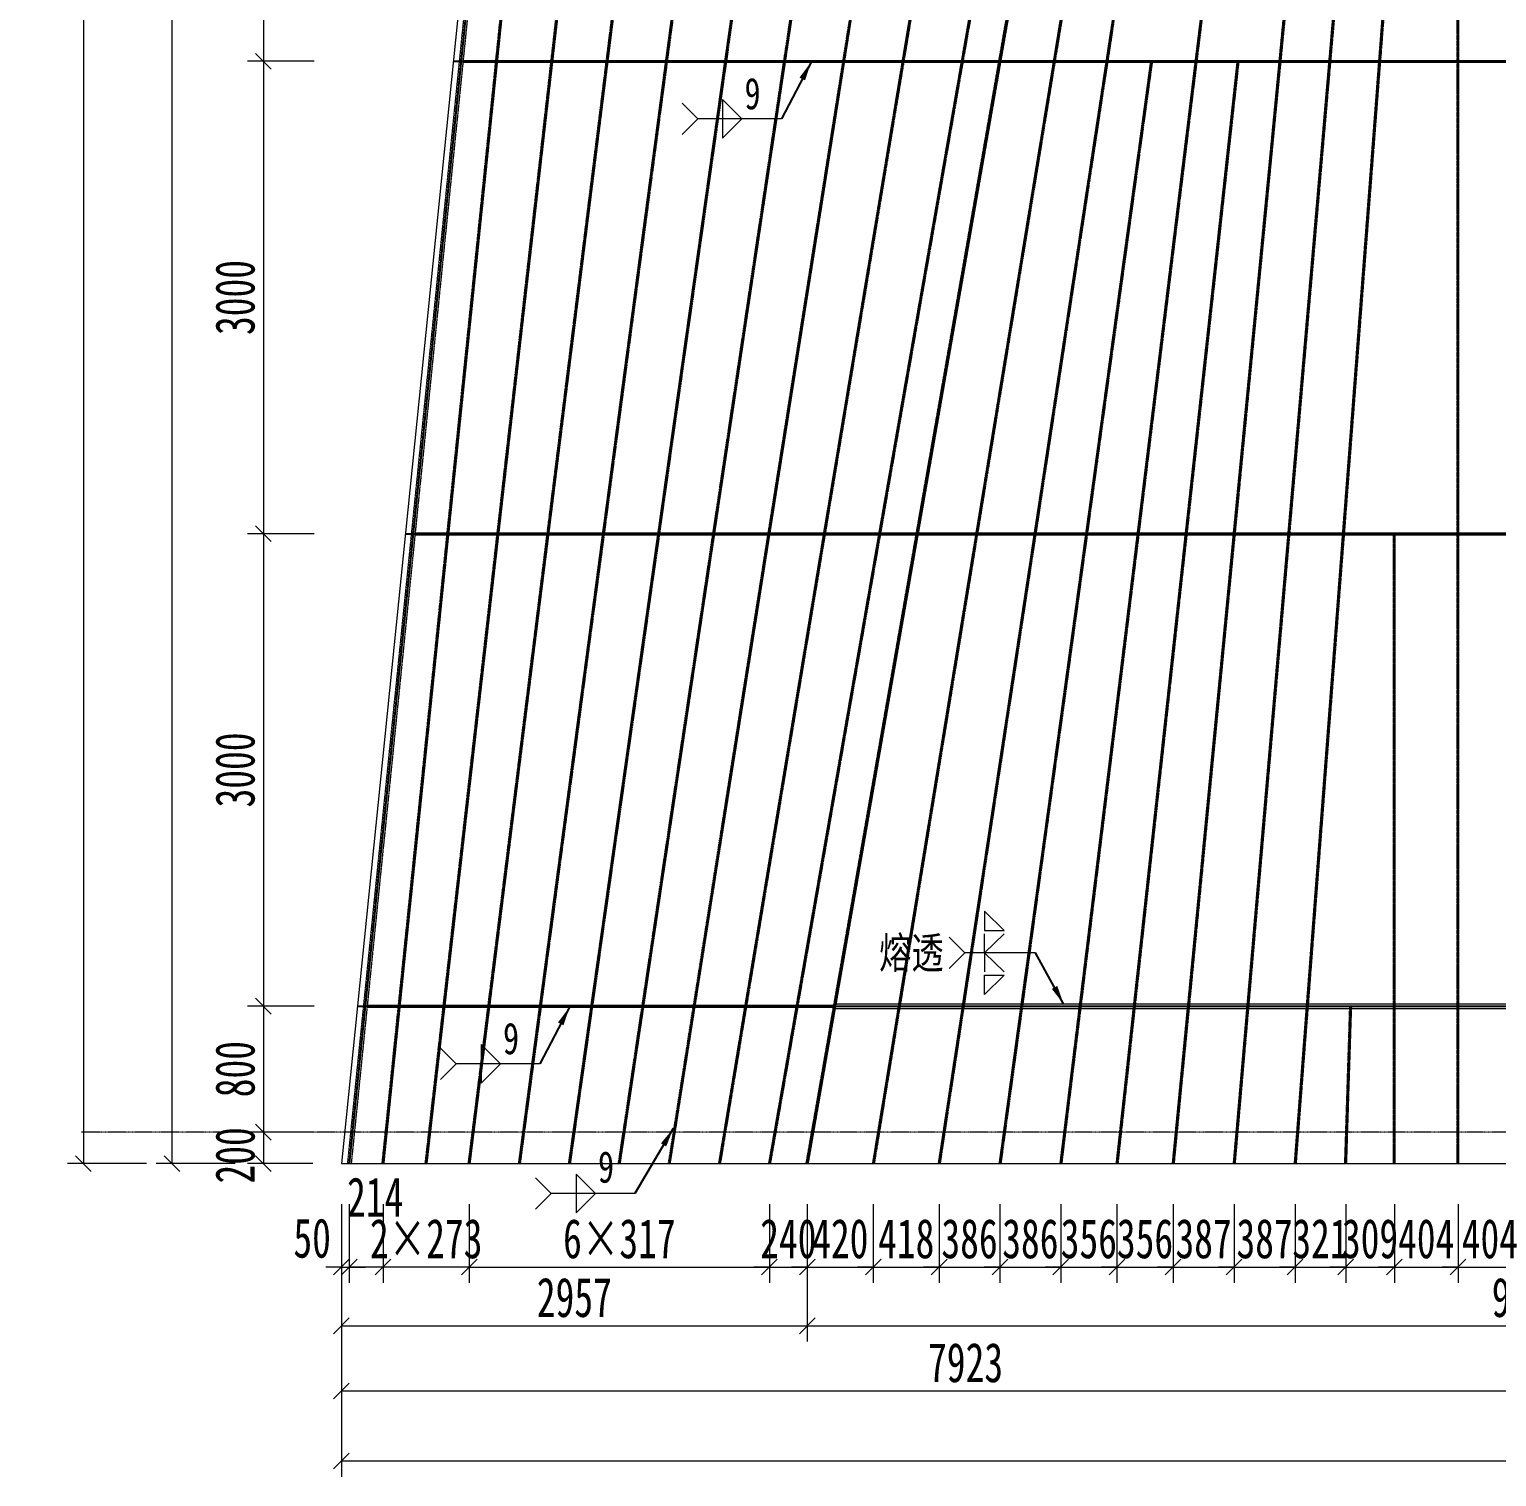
# Model space of a CAD drawing. Header units: millimetres. Extents: x 44597 to 300567, y -113054 to 73044.
# Drawn here: x 183965 to 193279, y -87306 to -78116 of the extents above; entities that cross this region are included whole.
import ezdxf
from ezdxf.enums import TextEntityAlignment as Align

# ---------------------------------------------------------------- set-up
doc = ezdxf.new("R2010")
doc.units = ezdxf.units.MM
doc.linetypes.add('CENTER2', pattern=[28.575, 19.05, -3.175, 3.175, -3.175])
doc.linetypes.add('DASHED', pattern=[0.75, 0.5, -0.25])
doc.layers.get('Defpoints').update_dxf_attribs({"color": 8})
for name, color, linetype, lineweight in [('Dim', 4, 'Continuous', 15), ('中心线', 2, 'CENTER2', 15), ('标注', 4, 'Continuous', 13), ('细实线', 4, 'Continuous', 15), ('虚线', 7, 'DASHED', 13)]:
    doc.layers.add(name, color=color, linetype=linetype, lineweight=lineweight)
doc.layers.add('Text', color=4, linetype='Continuous')
doc.styles.add('111', font='', dxfattribs={"width": 0.7})
doc.styles.add('SMEDI', font='', dxfattribs={"width": 0.75})
doc.styles.get("Standard").update_dxf_attribs({"font": ''})
doc.styles.get('111').set_extended_font_data('仿宋_GB2312')
doc.styles.get('SMEDI').set_extended_font_data('仿宋_GB2312')
doc.styles.get('Standard').set_extended_font_data('仿宋_GB2312')
doc.dimstyles.new('200', dxfattribs={"dimscale": 0, "dimtxt": 2.5, "dimasz": 1, "dimexe": 1, "dimexo": 1, "dimgap": 0.6, "dimtad": 1, "dimdec": 0, "dimdsep": 46, "dimtxsty": '111', "dimblk": 'OBLIQUE', "dimcen": 0, "dimclrd": 4, "dimclre": 4, "dimclrt": 4, "dimadec": 1, "dimazin": 2, "dimtfac": 1, "dimtdec": 0, "dimtix": 1, "dimtmove": 2, "dimatfit": 3, "dimfxl": 4, "dimfxlon": 1, "dimtolj": 1, "dimlwd": -1, "dimlwe": -1, "dimarcsym": 0})
doc.dimstyles.new('MSteel_1.0_1.0', dxfattribs={"dimtxt": 3, "dimasz": 1.2, "dimexe": 1, "dimexo": 1, "dimgap": 1, "dimtad": 3, "dimtoh": 1, "dimdec": 0, "dimzin": 0, "dimdsep": 46, "dimtxsty": 'Standard', "dimblk": 'ARCHTICK', "dimcen": 0.09, "dimclrd": 3, "dimclre": 3, "dimadec": 0, "dimazin": 0, "dimtfac": 1, "dimtdec": 4, "dimtofl": 0, "dimtmove": 0, "dimatfit": 3, "dimfxl": 1, "dimtolj": 1, "dimtzin": 0, "dimarcsym": 0})

# ---------------------------------------------------------------- blocks, each defined once
blk = doc.blocks.new('_Oblique')
at = {"color": 0, "linetype": 'ByBlock', "lineweight": -2}
blk.add_line((-0.5, -0.5), (0.5, 0.5), dxfattribs=at)
blk = doc.blocks.new('*D2668')
at = {"layer": 'Defpoints', "color": 0, "transparency": 16777216}
for p in [(185872.9, -81318.5), (185451, -84318.5), (185872.9, -84318.5)]:
    blk.add_point(p, dxfattribs=at)
at = {"layer": '细实线', "color": 4, "transparency": 16777216}
for p, q in [((185772.9, -81318.5), (185351, -81318.5)), ((185451, -81318.5), (185451, -84318.5)), ((185772.9, -84318.5), (185351, -84318.5))]:
    blk.add_line(p, q, dxfattribs=at)
at = {"layer": '细实线', "color": 4, "transparency": 16777216, "xscale": 99.99999999999999, "yscale": 99.99999999999999, "zscale": 99.99999999999999}
for p, rotation in [((185451, -81318.5), 90), ((185451, -84318.5), 270)]:
    blk.add_blockref('_Oblique', p, dxfattribs=dict(at, rotation=rotation))
at = {"layer": '细实线', "color": 4, "transparency": 16777216, "insert": (185272.1, -82818.5), "char_height": 250, "attachment_point": 5, "rotation": 90, "style": '111'}
blk.add_mtext('\\A1;3000', dxfattribs=at)
blk = doc.blocks.new('*D2669')
at = {"layer": 'Defpoints', "color": 0, "transparency": 16777216}
for p in [(185869.6, -84318.5), (185451, -85118.5), (185867.8, -85118.5)]:
    blk.add_point(p, dxfattribs=at)
at = {"layer": '细实线', "color": 4, "transparency": 16777216}
for p, q in [((185769.6, -84318.5), (185351, -84318.5)), ((185451, -84318.5), (185451, -85118.5)), ((185767.8, -85118.5), (185351, -85118.5))]:
    blk.add_line(p, q, dxfattribs=at)
at = {"layer": '细实线', "color": 4, "transparency": 16777216, "xscale": 99.99999999999999, "yscale": 99.99999999999999, "zscale": 99.99999999999999}
for p, rotation in [((185451, -84318.5), 90), ((185451, -85118.5), 270)]:
    blk.add_blockref('_Oblique', p, dxfattribs=dict(at, rotation=rotation))
at = {"layer": '细实线', "color": 4, "transparency": 16777216, "insert": (185272.1, -84718.5), "char_height": 250, "attachment_point": 5, "rotation": 90, "style": '111'}
blk.add_mtext('\\A1;800', dxfattribs=at)
blk = doc.blocks.new('*D2670')
at = {"layer": 'Defpoints', "color": 0, "transparency": 16777216}
for p in [(187568.7, -65718.5), (184308.4, -85318.5), (185894.4, -85318.5)]:
    blk.add_point(p, dxfattribs=at)
at = {"layer": '细实线', "color": 4, "transparency": 16777216}
for p, q in [((184708.4, -65718.5), (184208.4, -65718.5)), ((184308.4, -65718.5), (184308.4, -85318.5)), ((184708.4, -85318.5), (184208.4, -85318.5))]:
    blk.add_line(p, q, dxfattribs=at)
at = {"layer": '细实线', "color": 4, "transparency": 16777216, "xscale": 99.99999999999999, "yscale": 99.99999999999999, "zscale": 99.99999999999999}
for p, rotation in [((184308.4, -65718.5), 90), ((184308.4, -85318.5), 270)]:
    blk.add_blockref('_Oblique', p, dxfattribs=dict(at, rotation=rotation))
at = {"layer": '细实线', "color": 4, "transparency": 16777216, "insert": (184129.5, -75518.5), "char_height": 250, "attachment_point": 5, "rotation": 90, "style": '111'}
blk.add_mtext('\\A1;19600', dxfattribs=at)
blk = doc.blocks.new('角焊缝1')
at = {"layer": 'Dim'}
blk.add_line((-3101.175, 370.223), (-3106.48, 370.223), dxfattribs=at)
blk.add_lwpolyline([(-3107.48, 369.223), (-3106.48, 370.223), (-3107.48, 371.223)], dxfattribs=at)
blk.add_lwpolyline([(-3104.907, 371.455), (-3104.907, 368.992), (-3103.675, 370.223)], close=True, dxfattribs=at)
blk = doc.blocks.new('_ArchTick')
at = {"color": 0, "linetype": 'ByBlock', "const_width": 0.15}
blk.add_lwpolyline([(-0.5, -0.5), (0.5, 0.5)], dxfattribs=at)
blk = doc.blocks.new('*D2680')
at = {"layer": 'Defpoints', "color": 0, "transparency": 16777216}
for p in [(185864.9, -85118.5), (185451, -85318.5), (185864.9, -85318.5)]:
    blk.add_point(p, dxfattribs=at)
at = {"layer": '细实线', "color": 4, "transparency": 16777216}
for p, q in [((185764.9, -85118.5), (185351, -85118.5)), ((185451, -85118.5), (185451, -85318.5)), ((185764.9, -85318.5), (185351, -85318.5))]:
    blk.add_line(p, q, dxfattribs=at)
at = {"layer": '细实线', "color": 4, "transparency": 16777216, "xscale": 99.99999999999999, "yscale": 99.99999999999999, "zscale": 99.99999999999999}
for p, rotation in [((185451, -85118.5), 90), ((185451, -85318.5), 270)]:
    blk.add_blockref('_Oblique', p, dxfattribs=dict(at, rotation=rotation))
at = {"layer": '细实线', "color": 4, "transparency": 16777216, "insert": (185272.1, -85266), "char_height": 250, "attachment_point": 5, "rotation": 90, "style": '111'}
blk.add_mtext('\\A1;200', dxfattribs=at)
blk = doc.blocks.new('*D2682')
at = {"layer": 'Defpoints', "color": 0, "transparency": 16777216}
for p in [(185946.3, -85266.3), (188902.9, -85266.3), (188902.9, -86348.2)]:
    blk.add_point(p, dxfattribs=at)
at = {"layer": '细实线', "color": 4, "transparency": 16777216}
for p, q in [((185946.3, -85948.2), (185946.3, -86448.2)), ((188902.9, -85948.2), (188902.9, -86448.2)), ((185946.3, -86348.2), (188902.9, -86348.2))]:
    blk.add_line(p, q, dxfattribs=at)
at = {"layer": '细实线', "color": 4, "transparency": 16777216, "xscale": 99.99999999999999, "yscale": 99.99999999999999, "zscale": 99.99999999999999, "rotation": 180}
blk.add_blockref('_Oblique', (185946.3, -86348.2), dxfattribs=at)
at = {"layer": '细实线', "color": 4, "transparency": 16777216, "xscale": 99.99999999999999, "yscale": 99.99999999999999, "zscale": 99.99999999999999}
blk.add_blockref('_Oblique', (188902.9, -86348.2), dxfattribs=at)
at = {"layer": '细实线', "color": 4, "transparency": 16777216, "insert": (187424.6, -86169.2), "char_height": 250, "attachment_point": 5, "style": '111'}
blk.add_mtext('\\A1;2957', dxfattribs=at)
blk = doc.blocks.new('*D2687')
at = {"layer": 'Defpoints', "color": 0, "transparency": 16777216}
for p in [(185946.3, -85266.3), (185996.3, -85266.3), (185996.3, -85975)]:
    blk.add_point(p, dxfattribs=at)
at = {"layer": '细实线', "color": 4, "transparency": 16777216}
for p, q in [((185946.3, -85575), (185946.3, -86075)), ((185996.3, -85575), (185996.3, -86075)), ((185946.3, -85975), (185846.3, -85975)), ((185946.3, -85975), (185996.3, -85975)), ((185996.3, -85975), (186096.3, -85975))]:
    blk.add_line(p, q, dxfattribs=at)
at = {"layer": '细实线', "color": 4, "transparency": 16777216, "xscale": 99.99999999999999, "yscale": 99.99999999999999, "zscale": 99.99999999999999}
blk.add_blockref('_Oblique', (185946.3, -85975), dxfattribs=at)
at = {"layer": '细实线', "color": 4, "transparency": 16777216, "xscale": 99.99999999999999, "yscale": 99.99999999999999, "zscale": 99.99999999999999, "rotation": 180}
blk.add_blockref('_Oblique', (185996.3, -85975), dxfattribs=at)
at = {"layer": '细实线', "color": 4, "transparency": 16777216, "insert": (185760.5, -85792.6), "char_height": 250, "attachment_point": 5, "style": '111'}
blk.add_mtext('\\A1;50', dxfattribs=at)
blk = doc.blocks.new('*D2690')
at = {"layer": 'Defpoints', "color": 0, "transparency": 16777216}
for p in [(193869.2, -85530.1), (185946.3, -86273.8), (193869.2, -86762)]:
    blk.add_point(p, dxfattribs=at)
at = {"layer": '细实线', "color": 4, "transparency": 16777216}
for p, q in [((185946.3, -86373.8), (185946.3, -86862)), ((193869.2, -86362), (193869.2, -86862)), ((185946.3, -86762), (193869.2, -86762))]:
    blk.add_line(p, q, dxfattribs=at)
at = {"layer": '细实线', "color": 4, "transparency": 16777216, "xscale": 99.99999999999999, "yscale": 99.99999999999999, "zscale": 99.99999999999999, "rotation": 180}
blk.add_blockref('_Oblique', (185946.3, -86762), dxfattribs=at)
at = {"layer": '细实线', "color": 4, "transparency": 16777216, "xscale": 99.99999999999999, "yscale": 99.99999999999999, "zscale": 99.99999999999999}
blk.add_blockref('_Oblique', (193869.2, -86762), dxfattribs=at)
at = {"layer": '细实线', "color": 4, "transparency": 16777216, "insert": (189907.8, -86583.1), "char_height": 250, "attachment_point": 5, "style": '111'}
blk.add_mtext('\\A1;7923', dxfattribs=at)
blk = doc.blocks.new('*D2691')
at = {"layer": 'Defpoints', "color": 0, "transparency": 16777216}
for p in [(188902.9, -85266.3), (198069.2, -85264.4), (198069.2, -86348.2)]:
    blk.add_point(p, dxfattribs=at)
at = {"layer": '细实线', "color": 4, "transparency": 16777216}
for p, q in [((188902.9, -85948.2), (188902.9, -86448.2)), ((198069.2, -85948.2), (198069.2, -86448.2)), ((188902.9, -86348.2), (198069.2, -86348.2))]:
    blk.add_line(p, q, dxfattribs=at)
at = {"layer": '细实线', "color": 4, "transparency": 16777216, "xscale": 99.99999999999999, "yscale": 99.99999999999999, "zscale": 99.99999999999999, "rotation": 180}
blk.add_blockref('_Oblique', (188902.9, -86348.2), dxfattribs=at)
at = {"layer": '细实线', "color": 4, "transparency": 16777216, "xscale": 99.99999999999999, "yscale": 99.99999999999999, "zscale": 99.99999999999999}
blk.add_blockref('_Oblique', (198069.2, -86348.2), dxfattribs=at)
at = {"layer": '细实线', "color": 4, "transparency": 16777216, "insert": (193486, -86169.2), "char_height": 250, "attachment_point": 5, "style": '111'}
blk.add_mtext('\\A1;9166', dxfattribs=at)
blk = doc.blocks.new('*D2692')
at = {"layer": 'Defpoints', "color": 0, "transparency": 16777216}
for p in [(185946.3, -86517.2), (207569.2, -86634.4), (207569.2, -87206.2)]:
    blk.add_point(p, dxfattribs=at)
at = {"layer": '细实线', "color": 4, "transparency": 16777216}
for p, q in [((185946.3, -86806.2), (185946.3, -87306.2)), ((207569.2, -86806.2), (207569.2, -87306.2)), ((185946.3, -87206.2), (207569.2, -87206.2))]:
    blk.add_line(p, q, dxfattribs=at)
at = {"layer": '细实线', "color": 4, "transparency": 16777216, "xscale": 99.99999999999999, "yscale": 99.99999999999999, "zscale": 99.99999999999999, "rotation": 180}
blk.add_blockref('_Oblique', (185946.3, -87206.2), dxfattribs=at)
at = {"layer": '细实线', "color": 4, "transparency": 16777216, "xscale": 99.99999999999999, "yscale": 99.99999999999999, "zscale": 99.99999999999999}
blk.add_blockref('_Oblique', (207569.2, -87206.2), dxfattribs=at)
at = {"layer": '细实线', "color": 4, "transparency": 16777216, "insert": (196757.8, -87002.2), "char_height": 250, "attachment_point": 5, "style": '111'}
blk.add_mtext('\\A1;43398/2', dxfattribs=at)
blk = doc.blocks.new('*D2693')
at = {"layer": 'Defpoints', "color": 0, "transparency": 16777216}
for p in [(186210.7, -85266.3), (186757.6, -85246), (186210.7, -85975)]:
    blk.add_point(p, dxfattribs=at)
at = {"layer": '细实线', "color": 4, "transparency": 16777216}
for p, q in [((186210.7, -85575), (186210.7, -86075)), ((186757.6, -85575), (186757.6, -86075)), ((186210.7, -85975), (186110.7, -85975)), ((186757.6, -85975), (186210.7, -85975)), ((186757.6, -85975), (186857.6, -85975))]:
    blk.add_line(p, q, dxfattribs=at)
at = {"layer": '细实线', "color": 4, "transparency": 16777216, "xscale": 99.99999999999999, "yscale": 99.99999999999999, "zscale": 99.99999999999999}
blk.add_blockref('_Oblique', (186210.7, -85975), dxfattribs=at)
at = {"layer": '细实线', "color": 4, "transparency": 16777216, "xscale": 99.99999999999999, "yscale": 99.99999999999999, "zscale": 99.99999999999999, "rotation": 180}
blk.add_blockref('_Oblique', (186757.6, -85975), dxfattribs=at)
at = {"layer": '细实线', "color": 4, "transparency": 16777216, "insert": (186484.2, -85796.1), "char_height": 250, "attachment_point": 5, "style": '111'}
blk.add_mtext('\\A1;2×273', dxfattribs=at)
blk = doc.blocks.new('*D2695')
at = {"layer": 'Defpoints', "color": 0, "transparency": 16777216}
for p in [(186757.6, -85266.3), (188663, -85292.9), (188663, -85975)]:
    blk.add_point(p, dxfattribs=at)
at = {"layer": '细实线', "color": 4, "transparency": 16777216}
for p, q in [((186757.6, -85575), (186757.6, -86075)), ((188663, -85575), (188663, -86075)), ((186757.6, -85975), (188663, -85975))]:
    blk.add_line(p, q, dxfattribs=at)
at = {"layer": '细实线', "color": 4, "transparency": 16777216, "xscale": 99.99999999999999, "yscale": 99.99999999999999, "zscale": 99.99999999999999, "rotation": 180}
blk.add_blockref('_Oblique', (186757.6, -85975), dxfattribs=at)
at = {"layer": '细实线', "color": 4, "transparency": 16777216, "xscale": 99.99999999999999, "yscale": 99.99999999999999, "zscale": 99.99999999999999}
blk.add_blockref('_Oblique', (188663, -85975), dxfattribs=at)
at = {"layer": '细实线', "color": 4, "transparency": 16777216, "insert": (187710.3, -85796.1), "char_height": 250, "attachment_point": 5, "style": '111'}
blk.add_mtext('\\A1;6×317', dxfattribs=at)
blk = doc.blocks.new('*D2696')
at = {"layer": 'Defpoints', "color": 0, "transparency": 16777216}
for p in [(192321, -85266.3), (192629.6, -85254.5), (192629.6, -85975)]:
    blk.add_point(p, dxfattribs=at)
at = {"layer": '细实线', "color": 4, "transparency": 16777216}
for p, q in [((192321, -85575), (192321, -86075)), ((192629.6, -85575), (192629.6, -86075)), ((192321, -85975), (192221, -85975)), ((192321, -85975), (192629.6, -85975)), ((192629.6, -85975), (192729.6, -85975))]:
    blk.add_line(p, q, dxfattribs=at)
at = {"layer": '细实线', "color": 4, "transparency": 16777216, "xscale": 99.99999999999999, "yscale": 99.99999999999999, "zscale": 99.99999999999999}
blk.add_blockref('_Oblique', (192321, -85975), dxfattribs=at)
at = {"layer": '细实线', "color": 4, "transparency": 16777216, "xscale": 99.99999999999999, "yscale": 99.99999999999999, "zscale": 99.99999999999999, "rotation": 180}
blk.add_blockref('_Oblique', (192629.6, -85975), dxfattribs=at)
at = {"layer": '细实线', "color": 4, "transparency": 16777216, "insert": (192475.3, -85796.1), "char_height": 250, "attachment_point": 5, "style": '111'}
blk.add_mtext('\\A1;309', dxfattribs=at)
blk = doc.blocks.new('*D2697')
at = {"layer": 'Defpoints', "color": 0, "transparency": 16777216}
for p in [(188663, -85266.3), (188902.9, -85266.3), (188902.9, -85975)]:
    blk.add_point(p, dxfattribs=at)
at = {"layer": '细实线', "color": 4, "transparency": 16777216}
for p, q in [((188663, -85575), (188663, -86075)), ((188902.9, -85575), (188902.9, -86075)), ((188663, -85975), (188563, -85975)), ((188663, -85975), (188902.9, -85975)), ((188902.9, -85975), (189002.9, -85975))]:
    blk.add_line(p, q, dxfattribs=at)
at = {"layer": '细实线', "color": 4, "transparency": 16777216, "xscale": 99.99999999999999, "yscale": 99.99999999999999, "zscale": 99.99999999999999}
blk.add_blockref('_Oblique', (188663, -85975), dxfattribs=at)
at = {"layer": '细实线', "color": 4, "transparency": 16777216, "xscale": 99.99999999999999, "yscale": 99.99999999999999, "zscale": 99.99999999999999, "rotation": 180}
blk.add_blockref('_Oblique', (188902.9, -85975), dxfattribs=at)
at = {"layer": '细实线', "color": 4, "transparency": 16777216, "insert": (188782.9, -85796.1), "char_height": 250, "attachment_point": 5, "style": '111'}
blk.add_mtext('\\A1;240', dxfattribs=at)
blk = doc.blocks.new('*D2704')
at = {"layer": 'Defpoints', "color": 0, "transparency": 16777216}
for p in [(193033.7, -85256.2), (193437.8, -85244.3), (193437.8, -85975)]:
    blk.add_point(p, dxfattribs=at)
at = {"layer": '细实线', "color": 4, "transparency": 16777216}
for p, q in [((193033.7, -85575), (193033.7, -86075)), ((193437.8, -85575), (193437.8, -86075)), ((193033.7, -85975), (192933.7, -85975)), ((193033.7, -85975), (193437.8, -85975)), ((193437.8, -85975), (193537.8, -85975))]:
    blk.add_line(p, q, dxfattribs=at)
at = {"layer": '细实线', "color": 4, "transparency": 16777216, "xscale": 99.99999999999999, "yscale": 99.99999999999999, "zscale": 99.99999999999999}
blk.add_blockref('_Oblique', (193033.7, -85975), dxfattribs=at)
at = {"layer": '细实线', "color": 4, "transparency": 16777216, "xscale": 99.99999999999999, "yscale": 99.99999999999999, "zscale": 99.99999999999999, "rotation": 180}
blk.add_blockref('_Oblique', (193437.8, -85975), dxfattribs=at)
at = {"layer": '细实线', "color": 4, "transparency": 16777216, "insert": (193235.7, -85796.1), "char_height": 250, "attachment_point": 5, "style": '111'}
blk.add_mtext('\\A1;404', dxfattribs=at)
blk = doc.blocks.new('*D2705')
at = {"layer": 'Defpoints', "color": 0, "transparency": 16777216}
for p in [(192629.6, -85254.5), (193033.7, -85256.2), (193033.7, -85975)]:
    blk.add_point(p, dxfattribs=at)
at = {"layer": '细实线', "color": 4, "transparency": 16777216}
for p, q in [((192629.6, -85575), (192629.6, -86075)), ((193033.7, -85575), (193033.7, -86075)), ((192629.6, -85975), (192529.6, -85975)), ((192629.6, -85975), (193033.7, -85975)), ((193033.7, -85975), (193133.7, -85975))]:
    blk.add_line(p, q, dxfattribs=at)
at = {"layer": '细实线', "color": 4, "transparency": 16777216, "xscale": 99.99999999999999, "yscale": 99.99999999999999, "zscale": 99.99999999999999}
blk.add_blockref('_Oblique', (192629.6, -85975), dxfattribs=at)
at = {"layer": '细实线', "color": 4, "transparency": 16777216, "xscale": 99.99999999999999, "yscale": 99.99999999999999, "zscale": 99.99999999999999, "rotation": 180}
blk.add_blockref('_Oblique', (193033.7, -85975), dxfattribs=at)
at = {"layer": '细实线', "color": 4, "transparency": 16777216, "insert": (192831.6, -85796.1), "char_height": 250, "attachment_point": 5, "style": '111'}
blk.add_mtext('\\A1;404', dxfattribs=at)
blk = doc.blocks.new('*D2706')
at = {"layer": 'Defpoints', "color": 0, "transparency": 16777216}
for p in [(191612.3, -85266.3), (191999.5, -85266.3), (191999.5, -85975)]:
    blk.add_point(p, dxfattribs=at)
at = {"layer": '细实线', "color": 4, "transparency": 16777216}
for p, q in [((191612.3, -85575), (191612.3, -86075)), ((191999.5, -85575), (191999.5, -86075)), ((191612.3, -85975), (191512.3, -85975)), ((191612.3, -85975), (191999.5, -85975)), ((191999.5, -85975), (192099.5, -85975))]:
    blk.add_line(p, q, dxfattribs=at)
at = {"layer": '细实线', "color": 4, "transparency": 16777216, "xscale": 99.99999999999999, "yscale": 99.99999999999999, "zscale": 99.99999999999999}
blk.add_blockref('_Oblique', (191612.3, -85975), dxfattribs=at)
at = {"layer": '细实线', "color": 4, "transparency": 16777216, "xscale": 99.99999999999999, "yscale": 99.99999999999999, "zscale": 99.99999999999999, "rotation": 180}
blk.add_blockref('_Oblique', (191999.5, -85975), dxfattribs=at)
at = {"layer": '细实线', "color": 4, "transparency": 16777216, "insert": (191805.9, -85796.1), "char_height": 250, "attachment_point": 5, "style": '111'}
blk.add_mtext('\\A1;387', dxfattribs=at)
blk = doc.blocks.new('*D2707')
at = {"layer": 'Defpoints', "color": 0, "transparency": 16777216}
for p in [(191225.1, -85266.3), (191612.3, -85266.3), (191612.3, -85975)]:
    blk.add_point(p, dxfattribs=at)
at = {"layer": '细实线', "color": 4, "transparency": 16777216}
for p, q in [((191225.1, -85575), (191225.1, -86075)), ((191612.3, -85575), (191612.3, -86075)), ((191225.1, -85975), (191125.1, -85975)), ((191225.1, -85975), (191612.3, -85975)), ((191612.3, -85975), (191712.3, -85975))]:
    blk.add_line(p, q, dxfattribs=at)
at = {"layer": '细实线', "color": 4, "transparency": 16777216, "xscale": 99.99999999999999, "yscale": 99.99999999999999, "zscale": 99.99999999999999}
blk.add_blockref('_Oblique', (191225.1, -85975), dxfattribs=at)
at = {"layer": '细实线', "color": 4, "transparency": 16777216, "xscale": 99.99999999999999, "yscale": 99.99999999999999, "zscale": 99.99999999999999, "rotation": 180}
blk.add_blockref('_Oblique', (191612.3, -85975), dxfattribs=at)
at = {"layer": '细实线', "color": 4, "transparency": 16777216, "insert": (191418.7, -85796.1), "char_height": 250, "attachment_point": 5, "style": '111'}
blk.add_mtext('\\A1;387', dxfattribs=at)
blk = doc.blocks.new('*D2708')
at = {"layer": 'Defpoints', "color": 0, "transparency": 16777216}
for p in [(190868.6, -85266.3), (191225.1, -85266.3), (191225.1, -85975)]:
    blk.add_point(p, dxfattribs=at)
at = {"layer": '细实线', "color": 4, "transparency": 16777216}
for p, q in [((190868.6, -85575), (190868.6, -86075)), ((191225.1, -85575), (191225.1, -86075)), ((190868.6, -85975), (190768.6, -85975)), ((190868.6, -85975), (191225.1, -85975)), ((191225.1, -85975), (191325.1, -85975))]:
    blk.add_line(p, q, dxfattribs=at)
at = {"layer": '细实线', "color": 4, "transparency": 16777216, "xscale": 99.99999999999999, "yscale": 99.99999999999999, "zscale": 99.99999999999999}
blk.add_blockref('_Oblique', (190868.6, -85975), dxfattribs=at)
at = {"layer": '细实线', "color": 4, "transparency": 16777216, "xscale": 99.99999999999999, "yscale": 99.99999999999999, "zscale": 99.99999999999999, "rotation": 180}
blk.add_blockref('_Oblique', (191225.1, -85975), dxfattribs=at)
at = {"layer": '细实线', "color": 4, "transparency": 16777216, "insert": (191046.8, -85796.1), "char_height": 250, "attachment_point": 5, "style": '111'}
blk.add_mtext('\\A1;356', dxfattribs=at)
blk = doc.blocks.new('*D2709')
at = {"layer": 'Defpoints', "color": 0, "transparency": 16777216}
for p in [(190512.1, -85266.3), (190868.6, -85266.3), (190868.6, -85975)]:
    blk.add_point(p, dxfattribs=at)
at = {"layer": '细实线', "color": 4, "transparency": 16777216}
for p, q in [((190512.1, -85575), (190512.1, -86075)), ((190868.6, -85575), (190868.6, -86075)), ((190512.1, -85975), (190412.1, -85975)), ((190512.1, -85975), (190868.6, -85975)), ((190868.6, -85975), (190968.6, -85975))]:
    blk.add_line(p, q, dxfattribs=at)
at = {"layer": '细实线', "color": 4, "transparency": 16777216, "xscale": 99.99999999999999, "yscale": 99.99999999999999, "zscale": 99.99999999999999}
blk.add_blockref('_Oblique', (190512.1, -85975), dxfattribs=at)
at = {"layer": '细实线', "color": 4, "transparency": 16777216, "xscale": 99.99999999999999, "yscale": 99.99999999999999, "zscale": 99.99999999999999, "rotation": 180}
blk.add_blockref('_Oblique', (190868.6, -85975), dxfattribs=at)
at = {"layer": '细实线', "color": 4, "transparency": 16777216, "insert": (190690.3, -85796.1), "char_height": 250, "attachment_point": 5, "style": '111'}
blk.add_mtext('\\A1;356', dxfattribs=at)
blk = doc.blocks.new('*D2710')
at = {"layer": 'Defpoints', "color": 0, "transparency": 16777216}
for p in [(190126.1, -85266.3), (190512.1, -85266.3), (190512.1, -85975)]:
    blk.add_point(p, dxfattribs=at)
at = {"layer": '细实线', "color": 4, "transparency": 16777216}
for p, q in [((190126.1, -85575), (190126.1, -86075)), ((190512.1, -85575), (190512.1, -86075)), ((190126.1, -85975), (190026.1, -85975)), ((190126.1, -85975), (190512.1, -85975)), ((190512.1, -85975), (190612.1, -85975))]:
    blk.add_line(p, q, dxfattribs=at)
at = {"layer": '细实线', "color": 4, "transparency": 16777216, "xscale": 99.99999999999999, "yscale": 99.99999999999999, "zscale": 99.99999999999999}
blk.add_blockref('_Oblique', (190126.1, -85975), dxfattribs=at)
at = {"layer": '细实线', "color": 4, "transparency": 16777216, "xscale": 99.99999999999999, "yscale": 99.99999999999999, "zscale": 99.99999999999999, "rotation": 180}
blk.add_blockref('_Oblique', (190512.1, -85975), dxfattribs=at)
at = {"layer": '细实线', "color": 4, "transparency": 16777216, "insert": (190319.1, -85796.1), "char_height": 250, "attachment_point": 5, "style": '111'}
blk.add_mtext('\\A1;386', dxfattribs=at)
blk = doc.blocks.new('*D2711')
at = {"layer": 'Defpoints', "color": 0, "transparency": 16777216}
for p in [(189740.1, -85266.3), (190126.1, -85266.3), (190126.1, -85975)]:
    blk.add_point(p, dxfattribs=at)
at = {"layer": '细实线', "color": 4, "transparency": 16777216}
for p, q in [((189740.1, -85575), (189740.1, -86075)), ((190126.1, -85575), (190126.1, -86075)), ((189740.1, -85975), (189640.1, -85975)), ((189740.1, -85975), (190126.1, -85975)), ((190126.1, -85975), (190226.1, -85975))]:
    blk.add_line(p, q, dxfattribs=at)
at = {"layer": '细实线', "color": 4, "transparency": 16777216, "xscale": 99.99999999999999, "yscale": 99.99999999999999, "zscale": 99.99999999999999}
blk.add_blockref('_Oblique', (189740.1, -85975), dxfattribs=at)
at = {"layer": '细实线', "color": 4, "transparency": 16777216, "xscale": 99.99999999999999, "yscale": 99.99999999999999, "zscale": 99.99999999999999, "rotation": 180}
blk.add_blockref('_Oblique', (190126.1, -85975), dxfattribs=at)
at = {"layer": '细实线', "color": 4, "transparency": 16777216, "insert": (189933.1, -85796.1), "char_height": 250, "attachment_point": 5, "style": '111'}
blk.add_mtext('\\A1;386', dxfattribs=at)
blk = doc.blocks.new('*D2712')
at = {"layer": 'Defpoints', "color": 0, "transparency": 16777216}
for p in [(189322.4, -85266.3), (189740.1, -85266.3), (189740.1, -85975)]:
    blk.add_point(p, dxfattribs=at)
at = {"layer": '细实线', "color": 4, "transparency": 16777216}
for p, q in [((189322.4, -85575), (189322.4, -86075)), ((189740.1, -85575), (189740.1, -86075)), ((189322.4, -85975), (189222.4, -85975)), ((189322.4, -85975), (189740.1, -85975)), ((189740.1, -85975), (189840.1, -85975))]:
    blk.add_line(p, q, dxfattribs=at)
at = {"layer": '细实线', "color": 4, "transparency": 16777216, "xscale": 99.99999999999999, "yscale": 99.99999999999999, "zscale": 99.99999999999999}
blk.add_blockref('_Oblique', (189322.4, -85975), dxfattribs=at)
at = {"layer": '细实线', "color": 4, "transparency": 16777216, "xscale": 99.99999999999999, "yscale": 99.99999999999999, "zscale": 99.99999999999999, "rotation": 180}
blk.add_blockref('_Oblique', (189740.1, -85975), dxfattribs=at)
at = {"layer": '细实线', "color": 4, "transparency": 16777216, "insert": (189531.3, -85796.1), "char_height": 250, "attachment_point": 5, "style": '111'}
blk.add_mtext('\\A1;418', dxfattribs=at)
blk = doc.blocks.new('*D2713')
at = {"layer": 'Defpoints', "color": 0, "transparency": 16777216}
for p in [(188902.9, -85266.3), (189322.4, -85266.3), (189322.4, -85975)]:
    blk.add_point(p, dxfattribs=at)
at = {"layer": '细实线', "color": 4, "transparency": 16777216}
for p, q in [((188902.9, -85575), (188902.9, -86075)), ((189322.4, -85575), (189322.4, -86075)), ((188902.9, -85975), (188802.9, -85975)), ((188902.9, -85975), (189322.4, -85975)), ((189322.4, -85975), (189422.4, -85975))]:
    blk.add_line(p, q, dxfattribs=at)
at = {"layer": '细实线', "color": 4, "transparency": 16777216, "xscale": 99.99999999999999, "yscale": 99.99999999999999, "zscale": 99.99999999999999}
blk.add_blockref('_Oblique', (188902.9, -85975), dxfattribs=at)
at = {"layer": '细实线', "color": 4, "transparency": 16777216, "xscale": 99.99999999999999, "yscale": 99.99999999999999, "zscale": 99.99999999999999, "rotation": 180}
blk.add_blockref('_Oblique', (189322.4, -85975), dxfattribs=at)
at = {"layer": '细实线', "color": 4, "transparency": 16777216, "insert": (189112.7, -85796.1), "char_height": 250, "attachment_point": 5, "style": '111'}
blk.add_mtext('\\A1;420', dxfattribs=at)
blk = doc.blocks.new('*D2714')
at = {"layer": 'Defpoints', "color": 0, "transparency": 16777216}
for p in [(185872.9, -78318.5), (185451, -81318.5), (185872.9, -81318.5)]:
    blk.add_point(p, dxfattribs=at)
at = {"layer": '细实线', "color": 4, "transparency": 16777216}
for p, q in [((185772.9, -78318.5), (185351, -78318.5)), ((185451, -78318.5), (185451, -81318.5)), ((185772.9, -81318.5), (185351, -81318.5))]:
    blk.add_line(p, q, dxfattribs=at)
at = {"layer": '细实线', "color": 4, "transparency": 16777216, "xscale": 99.99999999999999, "yscale": 99.99999999999999, "zscale": 99.99999999999999}
for p, rotation in [((185451, -78318.5), 90), ((185451, -81318.5), 270)]:
    blk.add_blockref('_Oblique', p, dxfattribs=dict(at, rotation=rotation))
at = {"layer": '细实线', "color": 4, "transparency": 16777216, "insert": (185272.1, -79818.5), "char_height": 250, "attachment_point": 5, "rotation": 90, "style": '111'}
blk.add_mtext('\\A1;3000', dxfattribs=at)
blk = doc.blocks.new('*D2715')
at = {"layer": 'Defpoints', "color": 0, "transparency": 16777216}
for p in [(185872.9, -75318.5), (185451, -78318.5), (185872.9, -78318.5)]:
    blk.add_point(p, dxfattribs=at)
at = {"layer": '细实线', "color": 4, "transparency": 16777216}
for p, q in [((185772.9, -75318.5), (185351, -75318.5)), ((185451, -75318.5), (185451, -78318.5)), ((185772.9, -78318.5), (185351, -78318.5))]:
    blk.add_line(p, q, dxfattribs=at)
at = {"layer": '细实线', "color": 4, "transparency": 16777216, "xscale": 99.99999999999999, "yscale": 99.99999999999999, "zscale": 99.99999999999999}
for p, rotation in [((185451, -75318.5), 90), ((185451, -78318.5), 270)]:
    blk.add_blockref('_Oblique', p, dxfattribs=dict(at, rotation=rotation))
at = {"layer": '细实线', "color": 4, "transparency": 16777216, "insert": (185272.1, -76818.5), "char_height": 250, "attachment_point": 5, "rotation": 90, "style": '111'}
blk.add_mtext('\\A1;3000', dxfattribs=at)
blk = doc.blocks.new('全融透2')
at = {"layer": 'Dim'}
blk.add_line((0, 0), (-4.479, 0), dxfattribs=at)
for points in [[(-3.227, 2.645), (-3.227, 1.414), (-1.995, 1.414)], [(-3.227, -2.645), (-3.227, -1.414), (-1.995, -1.414)]]:
    blk.add_lwpolyline(points, close=True, dxfattribs=at)
for points in [[(-5.479, 1), (-4.479, 0), (-5.479, -1)], [(-1.995, 1.206), (-3.227, 0), (-3.227, 1.206)], [(-1.995, -1.206), (-3.227, 0), (-3.227, -1.206)]]:
    blk.add_lwpolyline(points, dxfattribs=at)
at = {"layer": 'Text', "style": 'SMEDI', "width": 0.75}
blk.add_text('熔透', height=2, dxfattribs=at).set_placement((-9.923, 0), align=Align.MIDDLE_LEFT)
blk = doc.blocks.new('*D2725')
at = {"layer": 'Defpoints', "color": 0, "transparency": 16777216}
for p in [(184871.1, -69318.5), (187568.7, -69318.5), (185954.4, -85318.5)]:
    blk.add_point(p, dxfattribs=at)
at = {"layer": '细实线', "color": 4, "transparency": 16777216}
for p, q in [((185271.1, -69318.5), (184771.1, -69318.5)), ((184871.1, -85318.5), (184871.1, -69318.5)), ((185271.1, -85318.5), (184771.1, -85318.5))]:
    blk.add_line(p, q, dxfattribs=at)
at = {"layer": '细实线', "color": 4, "transparency": 16777216, "xscale": 99.99999999999999, "yscale": 99.99999999999999, "zscale": 99.99999999999999}
for p, rotation in [((184871.1, -69318.5), 90), ((184871.1, -85318.5), 270)]:
    blk.add_blockref('_Oblique', p, dxfattribs=dict(at, rotation=rotation))
at = {"layer": '细实线', "color": 4, "transparency": 16777216, "insert": (184692.2, -77318.5), "char_height": 250, "attachment_point": 5, "rotation": 90, "style": '111'}
blk.add_mtext('\\A1;16000', dxfattribs=at)
blk = doc.blocks.new('*D2726')
at = {"layer": 'Defpoints', "color": 0, "transparency": 16777216}
for p in [(191999.5, -85266.3), (192321, -85254.5), (192321, -85975)]:
    blk.add_point(p, dxfattribs=at)
at = {"layer": '细实线', "color": 4, "transparency": 16777216}
for p, q in [((191999.5, -85575), (191999.5, -86075)), ((192321, -85575), (192321, -86075)), ((191999.5, -85975), (191899.5, -85975)), ((191999.5, -85975), (192321, -85975)), ((192321, -85975), (192421, -85975))]:
    blk.add_line(p, q, dxfattribs=at)
at = {"layer": '细实线', "color": 4, "transparency": 16777216, "xscale": 99.99999999999999, "yscale": 99.99999999999999, "zscale": 99.99999999999999}
blk.add_blockref('_Oblique', (191999.5, -85975), dxfattribs=at)
at = {"layer": '细实线', "color": 4, "transparency": 16777216, "xscale": 99.99999999999999, "yscale": 99.99999999999999, "zscale": 99.99999999999999, "rotation": 180}
blk.add_blockref('_Oblique', (192321, -85975), dxfattribs=at)
at = {"layer": '细实线', "color": 4, "transparency": 16777216, "insert": (192160.3, -85796.1), "char_height": 250, "attachment_point": 5, "style": '111'}
blk.add_mtext('\\A1;321', dxfattribs=at)
blk = doc.blocks.new('*D2727')
at = {"layer": 'Defpoints', "color": 0, "transparency": 16777216}
for p in [(185996.3, -85266.3), (186210.7, -85266.3), (185996.3, -85975)]:
    blk.add_point(p, dxfattribs=at)
at = {"layer": '细实线', "color": 4, "transparency": 16777216}
for p, q in [((185996.3, -85575), (185996.3, -86075)), ((186210.7, -85575), (186210.7, -86075)), ((186210.7, -85975), (185996.3, -85975))]:
    blk.add_line(p, q, dxfattribs=at)
at = {"layer": '细实线', "color": 4, "transparency": 16777216, "xscale": 99.99999999999999, "yscale": 99.99999999999999, "zscale": 99.99999999999999, "rotation": 180}
blk.add_blockref('_Oblique', (185996.3, -85975), dxfattribs=at)
at = {"layer": '细实线', "color": 4, "transparency": 16777216, "xscale": 99.99999999999999, "yscale": 99.99999999999999, "zscale": 99.99999999999999}
blk.add_blockref('_Oblique', (186210.7, -85975), dxfattribs=at)
at = {"layer": '细实线', "color": 4, "transparency": 16777216, "insert": (186160.5, -85530.4), "char_height": 250, "attachment_point": 5, "style": '111'}
blk.add_mtext('\\A1;214', dxfattribs=at)

msp = doc.modelspace()

# ---------------------------------------------------------------- linework, layer by layer
at = {"layer": 'Defpoints'}
for p, q in [((191454.5, -72318.5), (189322.4, -85318.5)), ((192478.8, -75318.5), (191612.3, -85318.5)), ((193033.7, -85318.5), (193033.7, -75318.5)), ((186656.1, -78318.5), (207568.7, -78318.5)), ((191087.6, -78318.5), (190126.1, -85318.5)), ((191636.5, -78318.5), (190868.6, -85318.5)), ((186351.9, -81318.5), (207568.7, -81318.5)), ((192629.6, -85318.5), (192629.6, -81318.5)), ((186047.7, -84318.5), (207568.7, -84318.5)), ((192321, -85318.5), (192352.8, -84318.5))]:
    msp.add_line(p, q, dxfattribs=at)
for points in [[(187618.7, -65718.5), (187618.7, -69318.5), (185996.3, -85318.5)], [(186210.7, -85318.5), (187859, -69318.5), (187859, -65718.5)], [(186484.2, -85318.5), (188309, -69318.5), (188309, -65718.5)], [(186757.6, -85318.5), (188759, -69318.5), (188759, -65718.5)], [(189209, -65718.5), (189209, -69318.5), (187075.1, -85318.5)], [(189659, -65718.5), (189659, -69318.5), (187392.7, -85318.5)], [(187710.3, -85318.5), (190109, -69318.5), (190109, -65718.5)], [(188027.8, -85318.5), (190559, -69318.5), (190559, -65718.5)], [(191009, -65718.5), (191009, -69318.5), (188345.4, -85318.5)], [(191459, -65718.5), (191459, -69318.5), (188663, -85318.5)], [(188902.9, -85318.5), (191698.7, -69318.5), (191698.7, -65718.5)], [(192173.7, -65718.5), (192173.7, -69318.5), (189740.1, -85318.5)], [(192473.7, -65718.5), (192473.7, -69318.5), (190512.1, -85318.5)], [(192773.7, -65718.5), (192773.7, -69318.5), (191225.1, -85318.5)], [(193223.7, -65718.5), (193223.7, -69318.5), (191999.5, -85318.5)]]:
    msp.add_lwpolyline(points, dxfattribs=at)
at = {"layer": '中心线', "ltscale": 0.3}
msp.add_line((209320.6, -85118.5), (184294.9, -85118.5), dxfattribs=at)
at = {"layer": '标注', "color": 1, "ltscale": 550}
msp.add_line((185946.3, -85318.5), (207568.7, -85318.5), dxfattribs=at)
msp.add_lwpolyline([(187568.7, -65718.5), (187568.7, -69318.5), (185946.3, -85318.5)], dxfattribs=at)
at = {"layer": '虚线', "ltscale": 4}
for p, q in [((191448.5, -72318.5), (189316.4, -85318.5)), ((191460.5, -72318.5), (189328.4, -85318.5)), ((192472.8, -75318.5), (191606.3, -85318.5)), ((192484.8, -75318.5), (191618.3, -85318.5)), ((193027.7, -85318.5), (193027.7, -75318.5)), ((193039.7, -85318.5), (193039.7, -75318.5)), ((191081.6, -78318.5), (190120.1, -85318.5)), ((191093.6, -78318.5), (190132.1, -85318.5)), ((191630.5, -78318.5), (190862.6, -85318.5)), ((191642.5, -78318.5), (190874.6, -85318.5)), ((192623.6, -85318.5), (192623.6, -81318.5)), ((192635.6, -85318.5), (192635.6, -81318.5)), ((192315, -85318.5), (192346.8, -84318.5)), ((192327, -85318.5), (192358.8, -84318.5))]:
    msp.add_line(p, q, dxfattribs=at)
at = {"layer": '虚线', "color": 2, "ltscale": 2}
for p, q in [((186717.5, -78324.5), (190118, -78324.5)), ((186718.7, -78312.5), (190120.1, -78312.5)), ((190132, -78324.5), (198061.7, -78324.5)), ((190134.1, -78312.5), (198061.7, -78312.5)), ((186413.3, -81324.5), (189593.8, -81324.5)), ((186414.5, -81312.5), (189595.9, -81312.5)), ((189607.8, -81324.5), (198061.7, -81324.5)), ((189609.9, -81312.5), (198061.7, -81312.5)), ((186109.1, -84324.5), (189069.6, -84324.5)), ((186110.3, -84312.5), (189071.7, -84312.5)), ((189083.6, -84332.5), (194616.9, -84332.5)), ((189085.7, -84304.5), (194616.9, -84304.5))]:
    msp.add_line(p, q, dxfattribs=at)
at = {"layer": '虚线', "color": 2, "ltscale": 4}
for points in [[(187606.7, -65718.5), (187606.7, -69318.5), (185984.3, -85318.5)], [(187630.7, -65718.5), (187630.7, -69318.5), (186008.3, -85318.5)]]:
    msp.add_lwpolyline(points, dxfattribs=at)
at = {"layer": '虚线', "ltscale": 4}
for points in [[(186204.7, -85318.5), (187853, -69318.5), (187853, -65718.5)], [(186216.7, -85318.5), (187865, -69318.5), (187865, -65718.5)], [(186478.2, -85318.5), (188303, -69318.5), (188303, -65718.5)], [(186490.2, -85318.5), (188315, -69318.5), (188315, -65718.5)], [(186751.6, -85318.5), (188753, -69318.5), (188753, -65718.5)], [(186763.6, -85318.5), (188765, -69318.5), (188765, -65718.5)], [(189203, -65718.5), (189203, -69318.5), (187069.1, -85318.5)], [(189215, -65718.5), (189215, -69318.5), (187081.1, -85318.5)], [(189653, -65718.5), (189653, -69318.5), (187386.7, -85318.5)], [(189665, -65718.5), (189665, -69318.5), (187398.7, -85318.5)], [(187704.3, -85318.5), (190103, -69318.5), (190103, -65718.5)], [(187716.3, -85318.5), (190115, -69318.5), (190115, -65718.5)], [(188021.8, -85318.5), (190553, -69318.5), (190553, -65718.5)], [(188033.8, -85318.5), (190565, -69318.5), (190565, -65718.5)], [(191003, -65718.5), (191003, -69318.5), (188339.4, -85318.5)], [(191015, -65718.5), (191015, -69318.5), (188351.4, -85318.5)], [(191453, -65718.5), (191453, -69318.5), (188657, -85318.5)], [(191465, -65718.5), (191465, -69318.5), (188669, -85318.5)], [(192167.7, -65718.5), (192167.7, -69318.5), (189734.1, -85318.5)], [(192179.7, -65718.5), (192179.7, -69318.5), (189746.1, -85318.5)], [(192467.7, -65718.5), (192467.7, -69318.5), (190506.1, -85318.5)], [(192479.7, -65718.5), (192479.7, -69318.5), (190518.1, -85318.5)], [(192767.7, -65718.5), (192767.7, -69318.5), (191219.1, -85318.5)], [(192779.7, -65718.5), (192779.7, -69318.5), (191231.1, -85318.5)], [(193217.7, -65718.5), (193217.7, -69318.5), (191993.5, -85318.5)], [(193229.7, -65718.5), (193229.7, -69318.5), (192005.5, -85318.5)]]:
    msp.add_lwpolyline(points, dxfattribs=at)
at = {"layer": '虚线', "color": 2, "ltscale": 2}
for points in [[(188895.9, -85318.5), (191691.7, -69318.5), (191691.7, -65718.5)], [(188909.9, -85318.5), (191705.7, -69318.5), (191705.7, -65718.5)]]:
    msp.add_lwpolyline(points, dxfattribs=at)

# ---------------------------------------------------------------- block references
at = {"layer": '细实线', "color": 8}
for name, p, xscale, yscale, zscale in [('角焊缝1', (498856.1, -115706.5), 100, 100, 100), ('全融透2', (190351.6, -83979.3), 99.99999999999999, 99.99999999999999, 99.99999999999999), ('角焊缝1', (497323.2, -121706.5), 100, 100, 100), ('角焊缝1', (497926.2, -122530.6), 100, 100, 100)]:
    msp.add_blockref(name, p, dxfattribs=dict(at, xscale=xscale, yscale=yscale, zscale=zscale))

# ---------------------------------------------------------------- texts
at = {"layer": 'Text', "style": 'SMEDI', "width": 0.75}
for p in [(188504.8, -78523.3), (186971.9, -84523.3), (187574.9, -85339.4)]:
    msp.add_text('9', height=200, dxfattribs=at).set_placement(p, align=Align.MIDDLE_LEFT)

# ---------------------------------------------------------------- dimensions: what is measured, and where the dimension line sits
at = {"layer": '细实线'}
for base, p1, p2, angle, picture, middle in [((184308.4, -85318.5), (187568.7, -65718.5), (185894.4, -85318.5), 270, '*D2670', (184129.5, -75518.5)), ((184871.1, -69318.5), (185954.4, -85318.5), (187568.7, -69318.5), 90, '*D2725', (184692.2, -77318.5)), ((185451, -78318.5), (185872.9, -75318.5), (185872.9, -78318.5), 270, '*D2715', (185272.1, -76818.5)), ((185451, -81318.5), (185872.9, -78318.5), (185872.9, -81318.5), 270, '*D2714', (185272.1, -79818.5)), ((185451, -84318.5), (185872.9, -81318.5), (185872.9, -84318.5), 270, '*D2668', (185272.1, -82818.5)), ((185451, -85118.5), (185869.6, -84318.5), (185867.8, -85118.5), 270, '*D2669', (185272.1, -84718.5))]:
    dim = msp.add_linear_dim(base=base, p1=p1, p2=p2, angle=angle, dimstyle='200', override={"dimscale": 100, "dimblk": 'Oblique'}, dxfattribs=at)
    dim.commit()
    dim.dimension.update_dxf_attribs({"geometry": picture, "text_midpoint": middle})
dim = msp.add_linear_dim(base=(185451, -85318.5), p1=(185864.9, -85118.5), p2=(185864.9, -85318.5), angle=90, dimstyle='200', override={"dimscale": 100, "dimblk": 'Oblique'}, dxfattribs=at)
dim.commit()
dim.dimension.update_dxf_attribs({"geometry": '*D2680', "text_midpoint": (185272.1, -85266), "dimtype": 160})
for p1, picture, middle in [((185946.3, -85266.3), '*D2687', (185760.5, -85792.6)), ((186210.7, -85266.3), '*D2727', (186160.5, -85530.4))]:
    dim = msp.add_linear_dim(base=(185996.3, -85975), p1=p1, p2=(185996.3, -85266.3), dimstyle='200', override={"dimscale": 100, "dimblk": 'Oblique'}, dxfattribs=at)
    dim.commit()
    dim.dimension.update_dxf_attribs({"geometry": picture, "text_midpoint": middle, "dimtype": 160})
for base, p1, p2, picture, middle in [((188902.9, -86348.2), (185946.3, -85266.3), (188902.9, -85266.3), '*D2682', (187424.6, -86169.2)), ((188902.9, -85975), (188663, -85266.3), (188902.9, -85266.3), '*D2697', (188782.9, -85796.1)), ((189322.4194, -85975.009), (188902.8846, -85266.3398), (189322.4194, -85266.3398), '*D2713', (189112.652, -85796.09)), ((198069.2, -86348.2), (188902.9, -85266.3), (198069.2, -85264.4), '*D2691', (193486, -86169.2)), ((189740.1, -85975), (189322.4, -85266.3), (189740.1, -85266.3), '*D2712', (189531.3, -85796.1)), ((190126.1, -85975), (189740.1, -85266.3), (190126.1, -85266.3), '*D2711', (189933.1, -85796.1)), ((190512.1, -85975), (190126.1, -85266.3), (190512.1, -85266.3), '*D2710', (190319.1, -85796.1)), ((190868.5625, -85975.009), (190512.0711, -85266.3398), (190868.5625, -85266.3398), '*D2709', (190690.3168, -85796.09)), ((191225.0539, -85975.009), (190868.5625, -85266.3398), (191225.0539, -85266.3398), '*D2708', (191046.8082, -85796.09)), ((191612.3, -85975), (191225.1, -85266.3), (191612.3, -85266.3), '*D2707', (191418.7, -85796.1)), ((191999.5, -85975), (191612.3, -85266.3), (191999.5, -85266.3), '*D2706', (191805.9, -85796.1)), ((192320.9879, -85975.009), (191999.5403, -85266.3398), (192320.9879, -85254.5042), '*D2726', (192160.2641, -85796.09)), ((192629.6, -85975), (192321, -85266.3), (192629.6, -85254.5), '*D2696', (192475.3, -85796.1)), ((193033.7, -85975), (192629.6, -85254.5), (193033.7, -85256.2), '*D2705', (192831.6, -85796.1)), ((193437.8, -85975), (193033.7, -85256.2), (193437.8, -85244.3), '*D2704', (193235.7, -85796.1)), ((193869.2, -86762), (185946.3, -86273.8), (193869.2, -85530.1), '*D2690', (189907.8, -86583.1))]:
    dim = msp.add_linear_dim(base=base, p1=p1, p2=p2, dimstyle='200', override={"dimscale": 100, "dimblk": 'Oblique'}, dxfattribs=at)
    dim.commit()
    dim.dimension.update_dxf_attribs({"geometry": picture, "text_midpoint": middle})
for base, p1, p2, text, picture, middle in [((186210.7, -85975), (186757.6, -85246), (186210.7, -85266.3), '2×273', '*D2693', (186484.2, -85796.1)), ((188663, -85975), (186757.6, -85266.3), (188663, -85292.9), '6×317', '*D2695', (187710.3, -85796.1)), ((207569.2, -87206.2), (185946.3, -86517.2), (207569.2, -86634.4), '43398/2', '*D2692', (196757.8, -87002.2))]:
    dim = msp.add_linear_dim(base=base, p1=p1, p2=p2, text=text, dimstyle='200', override={"dimscale": 100, "dimtxsty": '111', "dimblk": 'Oblique'}, dxfattribs=at)
    dim.commit()
    dim.dimension.update_dxf_attribs({"geometry": picture, "text_midpoint": middle})

# ---------------------------------------------------------------- leaders
at = {"layer": 'Dim'}
for points in [[(188926.9, -78324.5), (188738.6, -78684.2)], [(190530.3, -84304.5), (190351.6, -83979.3)], [(187394, -84324.5), (187205.7, -84684.2)], [(188052.1, -85095.9), (187808.7, -85508.3)]]:
    msp.add_leader(points, dimstyle='MSteel_1.0_1.0', override={"dimscale": 100, "dimclrd": 256}, dxfattribs=at)

doc.saveas('drawing.dxf')
